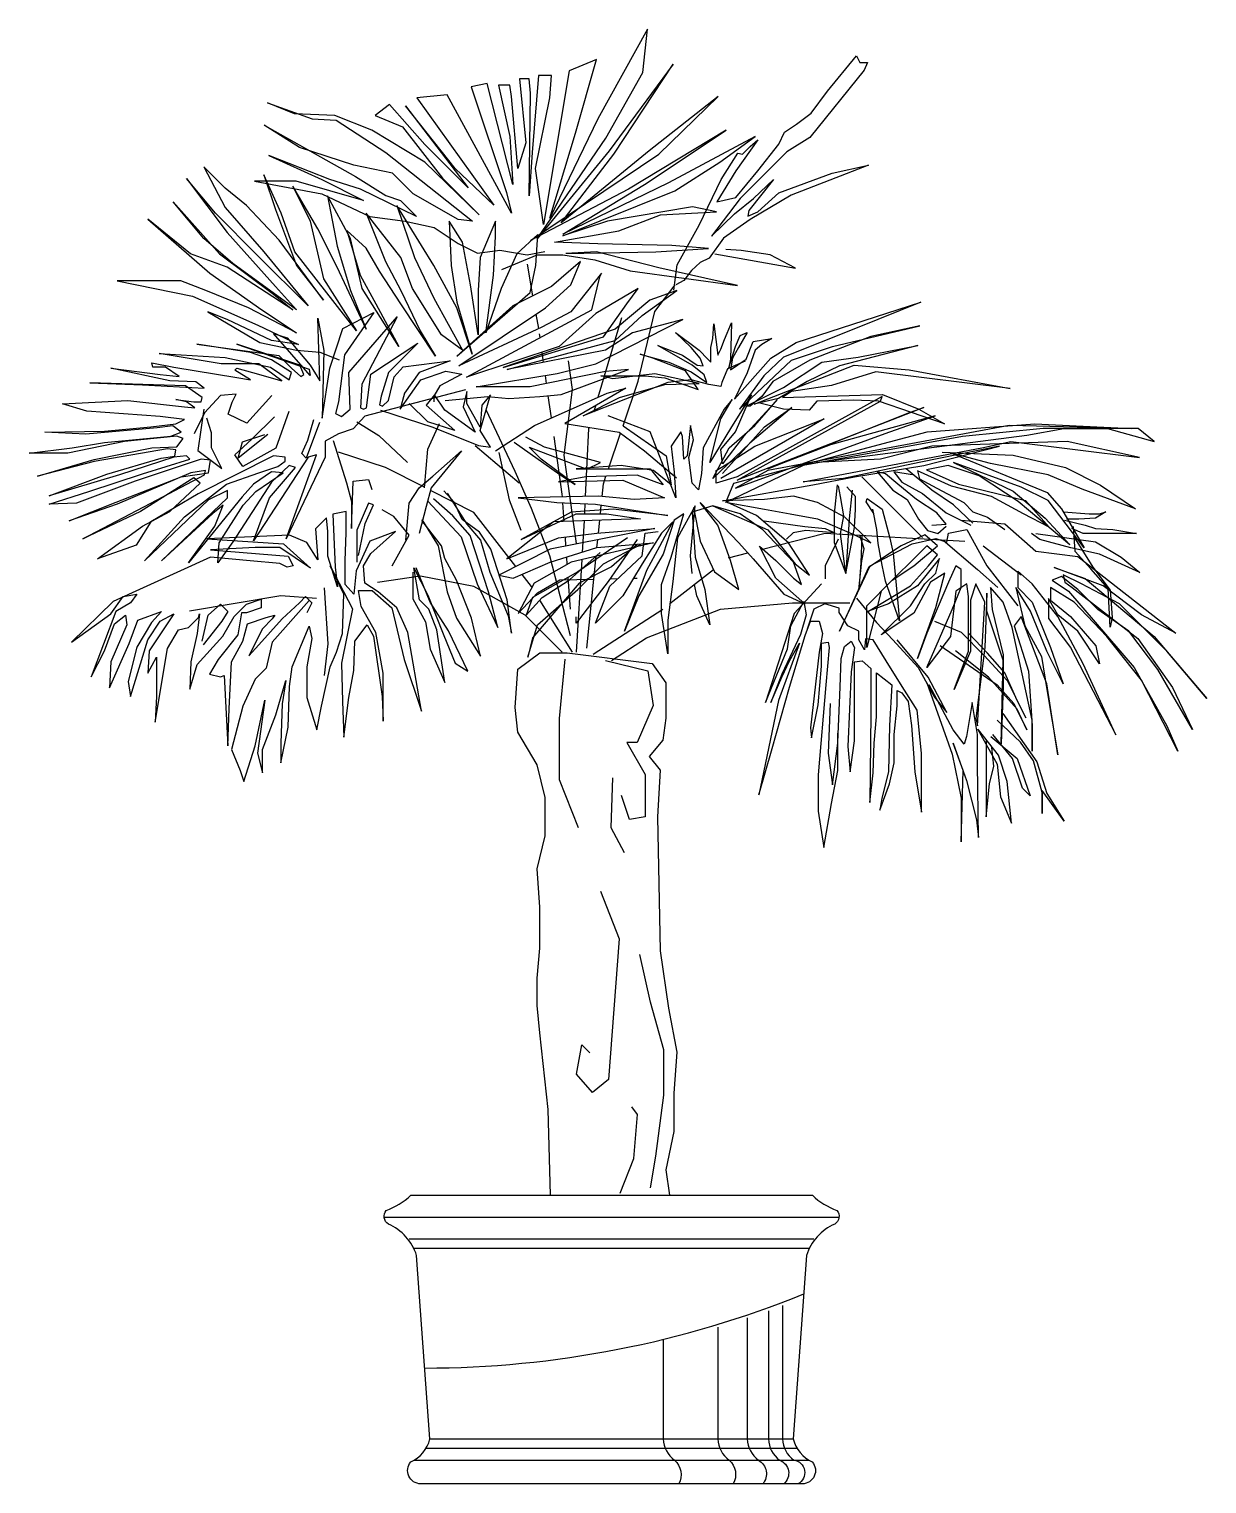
# Model space of a CAD drawing. Extents: x 571 to 1126, y 79 to 764.
import ezdxf

# ---------------------------------------------------------------- set-up
doc = ezdxf.new("R2010")
doc.units = 0
doc.header["$LTSCALE"] = 0.9
doc.header["$MEASUREMENT"] = 0
for name, color, linetype in [('3', 3, 'CONTINUOUS'), ('4', 4, 'CONTINUOUS'), ('7', 7, 'CONTINUOUS')]:
    doc.layers.add(name, color=color, linetype=linetype)

msp = doc.modelspace()

# ---------------------------------------------------------------- linework, layer by layer
at = {"layer": '3'}
for p, q in [((750.25, 194.41), (940.91, 194.41)), ((752.28, 190.06), (938.88, 190.06)), ((759.99, 100.18), (931.17, 100.18)), ((758.23, 95.82), (932.92, 95.82))]:
    msp.add_line(p, q, dxfattribs=at)
for points in [[(793.88, 650.79), (810.49, 657.58), (822.57, 657.58), (837.67, 655.32), (854.28, 650.04), (904.86, 643.25), (867.87, 651.55), (838.42, 659.09), (824.08, 658.33), (866.36, 659.09), (891.27, 660.59), (873.91, 662.1), (839.18, 662.86), (818.79, 663.61), (848.99, 668.89), (868.62, 676.43), (895.05, 677.94), (883.72, 680.2), (843.71, 673.41), (822.57, 666.63), (875.42, 687.74), (896.56, 701.32), (913.17, 713.38), (872.4, 691.51), (822.57, 667.38), (861.07, 690.76), (899.58, 716.4), (853.52, 688.5), (807.47, 664.36), (867.87, 705.09), (895.8, 732.23), (863.34, 706.59), (821.81, 672.66), (846.73, 705.09), (874.66, 747.32), (844.46, 706.59), (810.49, 665.12), (842.95, 712.63), (860.32, 743.55), (862.58, 763.91), (839.18, 721.68), (816.53, 674.92), (828.61, 714.89), (838.42, 749.58), (825.59, 744.3), (813.51, 671.91), (809.73, 698.3), (816.53, 731.48), (817.28, 742.04), (811.24, 742.04), (808.22, 705.84), (806.71, 685.48), (807.47, 733.74), (806.71, 740.53), (802.18, 740.53), (805.2, 710.36), (801.43, 698.3), (798.41, 732.23), (797.65, 737.51), (792.37, 737.51), (797.65, 713.38), (799.16, 690.76), (787.08, 738.27), (779.53, 736.76), (796.14, 686.99), (798.41, 677.18), (768.21, 732.99), (753.86, 731.48), (790.1, 680.96), (771.98, 698.3), (748.58, 727.71), (778.02, 689.25), (757.64, 709.61), (741.03, 728.46), (734.23, 723.18), (747.07, 717.91), (765.94, 693.77), (783.31, 676.43), (757.64, 701.32), (732.72, 716.4), (715.2, 723.24), (696.32, 723.99), (683.49, 729.27), (704.63, 721.73), (715.95, 720.97), (739.36, 705.89), (780.13, 673.46), (773.33, 674.22), (752.19, 686.28), (742.38, 696.09), (724.26, 699.86), (698.59, 708.15), (681.98, 718.71), (725.01, 694.58), (739.36, 685.53), (746.15, 683.27), (753.7, 675.73), (727.28, 688.55), (712.93, 693.07), (684.24, 704.38), (709.16, 693.07), (728.79, 683.27), (697.08, 692.32), (677.45, 692.32), (709.16, 686.28), (731.81, 675.73), (748.42, 673.46), (762.01, 670.45), (773.33, 662.91), (782.39, 658.38), (792.96, 659.89), (805.8, 657.63), (814.1, 659.14)], [(874.85, 640.94), (876.42, 652.92), (886.85, 671.68), (897.28, 693.03), (905.1, 705.53), (907.19, 705.01), (910.84, 708.66), (914.49, 711.78), (904.06, 697.2), (895.19, 682.61), (904.06, 684.7), (914.49, 697.2), (924.4, 709.7), (927, 715.43), (932.74, 719.08), (939.52, 724.29), (947.34, 734.7), (960.9, 751.37), (962.47, 748.25), (966.12, 748.25), (964.55, 744.6), (939, 712.83), (928.05, 706.06), (906.14, 684.18), (892.58, 666.47), (903.53, 676.88), (912.4, 684.18), (921.79, 693.03), (910.31, 678.45), (909.79, 675.84), (914.49, 677.93), (924.4, 686.78), (949.43, 696.16), (966.64, 699.8), (930.13, 685.74), (910.84, 674.28), (898.32, 665.43), (891.54, 656.05), (887.37, 653.97), (883.2, 650.32), (879.55, 645.63), (875.89, 643.55)], [(767.27, 589.11), (787.27, 590.92), (797.28, 590.01), (811.82, 590.92), (821.82, 591.83), (853.64, 603.64), (842.73, 602.73), (807.28, 595.46), (781.82, 595.46), (820, 601.82), (838.19, 606.36), (879.1, 627.25), (855.46, 620.89), (842.73, 612.72), (796.37, 603.64), (847.28, 617.26), (860.01, 629.06), (876.37, 640.87), (863.65, 636.33), (847.28, 622.71), (794.55, 604.54), (841.83, 619.07), (852.74, 634.51), (858.19, 641.78), (838.19, 629.97), (820.91, 614.53), (777.27, 600), (836.37, 631.79), (840.01, 647.22), (840.92, 649.04), (826.37, 630.88), (812.73, 623.61), (773.64, 605.45), (814.55, 632.7), (826.37, 643.59), (830.92, 654.49), (817.28, 642.68), (799.09, 633.6), (772.73, 609.99), (807.28, 639.96), (810, 652.67), (810.91, 667.2), (800.91, 658.12), (793.64, 641.78), (786.37, 620.89), (790, 648.13), (790.91, 666.3), (790.91, 673.56), (783.64, 656.31), (782.73, 640.87), (782.73, 619.98), (779.09, 643.59), (775.45, 663.57), (769.09, 673.56), (770, 652.67), (772.73, 635.42), (780, 610.9), (772.73, 632.7), (761.82, 652.67), (744.54, 680.83), (752.73, 656.31), (761.82, 637.24), (775.45, 612.72), (765.45, 619.98), (751.82, 641.78), (746.36, 656.31), (730, 677.19), (739.09, 654.49), (746.36, 640.87), (755.45, 621.8), (762.73, 609.99), (746.36, 634.51), (736.36, 649.95), (730, 660.85), (720.9, 669.02), (727.27, 648.13), (734.54, 634.51), (745.45, 614.53), (728.18, 641.78), (722.72, 665.39), (711.81, 685.37), (716.36, 661.75), (722.72, 640.87), (730, 622.71), (716.36, 651.77), (707.27, 669.93), (695.45, 689.91), (703.63, 673.56), (709.99, 646.32), (725.45, 621.8), (696.36, 659.03), (689.99, 677.19), (681.81, 695.35), (687.26, 679.01), (697.26, 652.67), (709.99, 636.33), (689.08, 664.48), (673.63, 680.83), (663.62, 689), (653.62, 698.99), (663.62, 679.92), (681.81, 659.03), (702.72, 633.6), (679.08, 657.21), (659.08, 677.19), (645.44, 693.54), (664.53, 668.11), (687.26, 642.68), (697.26, 631.79), (667.26, 653.58), (653.62, 665.39), (639.08, 682.64), (660.9, 658.12), (686.35, 639.05), (695.45, 631.79), (664.53, 651.77), (647.26, 658.12), (627.26, 674.47), (656.35, 649.04), (680.9, 631.79), (697.26, 620.89), (674.54, 632.7), (654.53, 640.87), (642.71, 645.41), (612.71, 645.41), (648.17, 638.14), (679.08, 624.52), (698.17, 615.44), (685.45, 617.26), (664.53, 627.25), (655.44, 630.88), (679.99, 616.35), (697.26, 612.72), (708.18, 611.81), (717.27, 608.18)], [(894.15, 658.13), (932.22, 651.36), (920.22, 657.61), (906.66, 659.7), (899.36, 660.22)], [(808.56, 638.33), (805.93, 653.22)], [(851, 577.07), (858.17, 598.14), (865.91, 630.99), (875.58, 643.56)], [(776.84, 594.04), (729.41, 581.7), (723.98, 575.78), (717.06, 573.31), (710.64, 569.86), (710.64, 562.46), (692.36, 523.97), (706.69, 563.45), (702.73, 562.46), (677.04, 522.98), (684.45, 543.21), (696.8, 557.52), (693.84, 558.51), (685.44, 550.62), (667.16, 522.49), (660.25, 512.62), (660.74, 522), (672.1, 539.76), (678.03, 546.18), (690.88, 555.06), (685.44, 555.55), (677.04, 549.63), (671.61, 543.71), (646.41, 512.62), (658.76, 529.89), (662.72, 539.76), (657.78, 535.81), (633.57, 513.61), (664.69, 543.21), (664.69, 546.67), (655.8, 542.23), (625.66, 513.61), (644.44, 534.33), (664.2, 549.63), (679.51, 555.06), (688.41, 558.02), (691.86, 560.48), (691.86, 562.46), (686.43, 562.95), (650.86, 545.19), (628.63, 531.87), (621.71, 521.01), (603.43, 514.59), (624.68, 529.89), (637.52, 536.8), (651.85, 550.12), (648.88, 552.59), (623.69, 536.8), (596.52, 523.97), (631.59, 542.23), (653.82, 554.07), (654.32, 556.04), (647.4, 555.06), (612.82, 540.25), (590.09, 532.36), (612.33, 541.24), (642.96, 553.08), (655.8, 555.06), (656.79, 560.98), (652.34, 561.47), (621.22, 551.11), (593.55, 540.75), (580.71, 540.25), (599.48, 546.18), (624.68, 554.56), (646.91, 561.47), (645.43, 562.95), (639.5, 562.46), (613.81, 554.07), (580.71, 544.2), (607.84, 554.45), (633.53, 561.86), (639.96, 562.84), (640.45, 565.8), (636.5, 566.3), (601.92, 560.38), (575.24, 553.47), (601.92, 561.36), (629.09, 566.79), (640.94, 567.28), (643.91, 571.23), (640.94, 572.22), (616.24, 569.75), (589.56, 564.32), (571.29, 564.32), (591.54, 566.79), (606.86, 569.26), (637.98, 572.22), (642.92, 574.19), (638.97, 577.15), (631.56, 576.17), (597.96, 573.21), (578.7, 574.19), (606.86, 574.69), (628.59, 576.66), (640.45, 578.14), (644.4, 580.11), (633.04, 581.59), (598.46, 584.06), (587.09, 587.52), (617.72, 589), (644.4, 586.04), (649.34, 585.54), (645.39, 588.5), (640.45, 589.49), (648.85, 588.5), (652.31, 588.5), (652.8, 590.48), (644.9, 595.9), (599.94, 597.38), (624.64, 596.4), (653.79, 594.92), (649.84, 597.88), (637.49, 598.37), (609.82, 604.29), (633.04, 601.33), (641.93, 600.34), (635.51, 604.79), (629.58, 604.79), (629.09, 606.76), (639.46, 604.79), (669.1, 599.85), (675.53, 598.86), (668.12, 603.31), (669.1, 604.29), (676.51, 602.32), (690.35, 598.37), (679.48, 606.27), (661.69, 606.27), (632.55, 611.2), (663.67, 609.23), (684.91, 604.79), (693.8, 598.86), (694.79, 602.32), (685.41, 608.24), (675.53, 611.69), (650.33, 615.64), (688.86, 610.21), (694.79, 604.29), (699.24, 600.34), (700.72, 601.33), (698.75, 605.77), (669.1, 615.64), (703.19, 603.8), (703.69, 600.84), (686.39, 620.58), (692.82, 618.6), (703.69, 605.77), (708.13, 598.37), (707.31, 627.77), (710.07, 612.58), (709.38, 580.8), (712.84, 604.29), (719.07, 622.94), (733.59, 630.54), (719.76, 610.5), (716.99, 588.4), (715.61, 582.87), (718.37, 581.49), (722.52, 584.94), (721.83, 602.21), (744.66, 628.47), (736.36, 612.58), (728.06, 596.69), (727.37, 585.63), (728.75, 584.94), (730.13, 585.63), (732.21, 601.52), (754.34, 616.03), (740.51, 602.21), (737.05, 591.16), (736.36, 587.02), (737.74, 586.33), (740.51, 589.09), (743.27, 600.14), (747.42, 604.98), (769.56, 607.74), (755.03, 602.21), (748.12, 592.54), (746.04, 584.94), (755.72, 598.76), (767.48, 602.91), (775.09, 601.52), (764.71, 596), (761.95, 591.16), (761.95, 588.4)], [(908.53, 607.62), (900.21, 603.93), (897.44, 597.46), (896.98, 595.62), (891.44, 596.54), (883.12, 598.85), (872.03, 597.46), (832.29, 581.77), (849.39, 590.54), (870.64, 596.54), (886.82, 597), (866.02, 601.62), (846.15, 599.31), (840.61, 600.69), (861.4, 600.69), (870.64, 599.77), (886.35, 594.23), (880.35, 603), (865.1, 609), (859.09, 610.85), (872.49, 607.16), (883.12, 602.54), (890.51, 597.46), (889.13, 601.16), (883.58, 605.77), (867.41, 615), (878.96, 610.39), (885.89, 605.77), (888.66, 605.31), (887.28, 609), (883.12, 614.08), (875.73, 621), (886.82, 612.69), (890.97, 608.54), (892.36, 607.16), (892.36, 614.08), (893.28, 618.23), (893.75, 625.16), (895.59, 610.39), (896.98, 613.16), (898.83, 617.77), (902.06, 625.62), (901.6, 608.54), (900.68, 603.93), (903.91, 614.54), (906.22, 619.62), (909.46, 621), (905.3, 614.08), (902.53, 609), (901.6, 603.46), (908.99, 608.54), (912.23, 616.85), (921.01, 618.23), (916.39, 615.46), (913.15, 612.69), (909.46, 602.08), (903.45, 589.62), (920.55, 609), (932.56, 616.39), (991.24, 635.31), (961.21, 623.31), (926.55, 609.46), (917.31, 600.69), (905.76, 585), (930.25, 608.08), (949.66, 614.54), (990.78, 624.23), (967.68, 619.16), (939.03, 608.08), (921.47, 597.93), (916.39, 591), (910.84, 586.39), (908.99, 586.39), (926.55, 595.16), (944.57, 607.16), (961.67, 609.46), (989.85, 615), (952.89, 605.31), (937.64, 597.93), (924.24, 590.08), (912.69, 587.31), (959.82, 605.77), (985.7, 603.46), (1033.29, 594.7), (969.99, 602.54), (949.19, 596.08), (930.25, 593.31), (926.09, 590.54), (973.22, 591.93), (990.32, 585), (1002.33, 578.08), (971.37, 588.7), (959.36, 589.16), (942.26, 588.7), (938.57, 584.54), (926.55, 585), (915.46, 587.77)], [(811.28, 622.94), (810.08, 629.72)], [(839.32, 590.64), (850.43, 628.1)], [(811.97, 618.66), (811.73, 620.37)], [(813.6, 607.01), (812.92, 611.87)], [(829.15, 521.81), (823.34, 563.36), (827.21, 594.28), (825.28, 607.8)], [(815, 597.05), (814.46, 600.9)], [(685.55, 591.36), (673.77, 578.36), (665.08, 582.69), (666.95, 588.27), (668.81, 591.98), (661.36, 591.36), (653.92, 583.31), (648.96, 573.4)], [(736.72, 584.54), (761.43, 576.57), (782.95, 567.82), (788.53, 567.02), (783.75, 574.98), (788.53, 591.7), (784.55, 586.92), (783.75, 576.57), (777.37, 587.72), (777.37, 593.29), (775.78, 586.13), (781.36, 574.19), (767.01, 584.54), (762.23, 591.7), (758.24, 586.92), (771.79, 574.98), (759.04, 578.96), (750.27, 587.72)], [(790.92, 565.43), (809.26, 577.37), (843.53, 592.5), (852.3, 594.88), (823.6, 578.17), (849.11, 574.19), (861.06, 565.43), (876.21, 552.69)], [(817.26, 580.9), (815.81, 591.28)], [(897.88, 554.63), (917.59, 576.6), (930.48, 585.69), (910.77, 569.02), (893.33, 552.36), (900.91, 566.75), (913.04, 577.36), (923.66, 589.47), (907.73, 572.05), (897.88, 559.18), (897.12, 565.99), (903.94, 574.33), (911.53, 591.75), (901.67, 575.84), (891.81, 559.93), (897.12, 580.38), (902.43, 589.47), (898.63, 584.93), (888.78, 566.75), (888.02, 554.63), (886.5, 547.06), (883.47, 550.09), (881.95, 562.21), (884.23, 570.54), (882.71, 577.36), (881.19, 562.96), (879.68, 561.45), (878.92, 572.05), (878.16, 574.33), (873.61, 567.51), (875.13, 555.39), (875.89, 543.27), (863.75, 574.33), (844.04, 581.9)], [(884.23, 538.73), (887.26, 522.82), (894.08, 508.43), (905.46, 500.1), (901.67, 513.73), (895.6, 530.39), (887.26, 541), (905.46, 522.06), (912.28, 514.49), (926.69, 497.83), (936.55, 493.28), (922.9, 505.4), (915.32, 520.55), (922.9, 513.73), (931.24, 505.4), (935.03, 502.37), (931.24, 512.97), (916.83, 528.12), (906.22, 535.7), (893.33, 539.48), (919.11, 528.12), (932, 512.22), (938.83, 506.91), (928.97, 522.06), (913.8, 534.94), (900.15, 541), (917.59, 537.97), (929.73, 535.7), (942.62, 533.42), (960.06, 525.85), (967.64, 522.06), (955.51, 534.18), (942.62, 541), (931.24, 544.03), (917.59, 542.51), (897.88, 541.76), (940.34, 549.33), (960.06, 553.12), (992.67, 558.42), (1028.31, 567.51), (990.39, 559.93), (954.75, 552.36), (935.79, 550.85), (1019.97, 566.75), (1033.62, 569.78), (1094.28, 562.21), (1060.16, 569.78), (996.46, 567.51), (972.19, 561.45), (941.86, 559.93), (1041.2, 572.81), (1058.64, 575.84), (1079.11, 575.84), (1101.11, 569.78), (1093.52, 575.84), (1048.78, 575.84), (1010.87, 572.05), (935.79, 558.42), (899.39, 541), (903.18, 550.09), (994.18, 574.33), (1044.99, 578.11), (1090.49, 575.84), (1032.86, 577.36), (919.11, 556.15), (903.94, 547.82), (974.47, 573.57), (997.97, 581.9), (948.68, 568.27), (919.11, 556.9), (985.84, 583.41), (992.67, 585.69), (904.7, 551.6), (972.19, 588.72), (972.95, 590.99), (904.7, 553.12), (894.84, 550.09), (894.84, 556.15), (902.43, 560.69), (913.04, 567.51), (945.65, 580.38), (897.12, 552.36)], [(653.62, 584.98), (650.83, 565.45), (662.01, 557.07), (657.12, 566.84), (657.12, 573.82), (655.02, 580.8)], [(693.61, 583.93), (687.41, 566.59), (671.91, 557.92), (668.19, 563.49), (676.25, 570.92), (686.79, 581.45)], [(826.24, 478.33), (816.57, 516.01), (807.86, 538.23), (800.12, 555.63), (786.58, 584.61)], [(837.27, 583.74), (838.13, 586.63)], [(708.11, 578.7), (701.82, 561.96), (699.73, 564.05), (702.52, 570.33), (705.32, 580.1)], [(725.57, 578.96), (735.93, 572.59), (749.48, 559.86)], [(757.45, 547.91), (759.04, 566.22), (764.62, 578.17)], [(851, 577.07), (871.34, 562.96), (873.61, 549.33), (865.27, 556.15), (850.1, 558.42), (828.87, 556.9), (863.75, 556.9), (869.82, 549.33), (857.69, 553.88), (833.42, 553.12), (820.53, 550.85), (850.86, 551.6), (870.58, 543.27), (856.17, 542.51), (839.49, 544.03), (801.57, 543.27), (819.77, 541), (837.97, 540.24), (872.09, 534.94), (846.31, 537.97), (826.59, 536.45), (803.09, 523.58), (828.87, 535.7), (843.28, 535.7), (859.2, 533.42), (818.25, 531.91), (796.26, 514.49), (820.53, 524.34), (838.73, 526.61), (866.03, 528.88), (816.74, 519.03), (792.47, 506.91), (799.29, 505.4), (816.74, 512.97), (838.73, 519.79), (865.27, 522.06), (826.59, 512.97), (809.15, 503.13), (801.57, 488.74), (810.67, 498.58), (821.29, 504.64), (837.23, 504.97)], [(833.39, 543.91), (834.95, 575.92), (835.09, 576.37)], [(683.66, 573.12), (669.69, 561.96), (671.79, 569.63), (682.26, 573.12)], [(714.41, 570.21), (720.78, 550.3), (723.17, 541.55), (723.17, 528.81), (723.97, 551.1), (731.14, 551.9), (732.74, 547.12)], [(799.69, 569.41), (821.21, 554.28), (828.38, 549.51), (812.44, 561.45), (806.86, 567.02), (833.96, 556.67), (840.34, 559.86), (814.04, 567.02), (805.27, 571.8)], [(822.47, 543.69), (822.37, 545), (818.5, 572.05)], [(844.13, 556.9), (849.83, 573.66)], [(757.47, 548.21), (739.18, 557.56), (716.93, 564.81)], [(748.68, 523.24), (750.27, 540.75), (755.06, 547.91), (761.43, 553.49), (774.98, 565.43), (760.64, 547.91), (758.24, 539.16), (755.06, 526.42)], [(781.36, 567.82), (802.08, 550.3)], [(792.52, 564.63), (797.3, 542.34), (802.88, 528.01)], [(1001.24, 564.71), (1034.69, 563.26), (1059.41, 557.45), (1075.89, 549.22), (1092.37, 538.08), (1067.16, 547.28), (1051.17, 554.06), (1024.02, 559.39), (1005.6, 564.23), (1050.68, 545.83), (1057.47, 538.08), (1068.13, 519.69), (1051.17, 541.96), (1038.56, 548.25), (1006.57, 559.87), (1034.69, 546.31), (1049.71, 533.73), (1061.35, 521.14), (1037.11, 541.47), (1018.69, 553.58), (1004.15, 558.42), (993.97, 556.48), (1008.99, 549.7), (1040.5, 541.96), (1051.65, 529.37), (1039.53, 535.66), (1024.51, 543.89), (1005.6, 548.74), (989.6, 556), (990.57, 552.13), (998.81, 547.77), (1011.42, 540.99), (1015.78, 536.63), (1022.57, 534.21), (1030.81, 528.4)], [(996.39, 530.34), (1003.18, 530.82), (998.81, 536.15), (989.12, 542.44), (980.39, 549.7), (974.58, 554.55), (970.7, 555.51), (977.97, 546.8), (984.76, 542.44), (990.09, 533.24), (994.45, 527.92), (999.3, 526.46), (1003.18, 529.85)], [(987.18, 554.06), (978.46, 555.51), (982.33, 550.67), (992.03, 545.35), (1003.18, 536.15), (1014.81, 530.34)], [(1015.78, 531.31), (1006.57, 540.02), (996.39, 546.8), (984.27, 556.97)], [(841.13, 543.88), (841.72, 549.83), (842.94, 553.41)], [(951.88, 549.44), (950.37, 535.82), (950.37, 522.2), (955.92, 507.58), (953.4, 526.24), (954.91, 534.81), (953.4, 543.89), (952.39, 548.94)], [(958.95, 546.92), (957.44, 533.3), (955.92, 507.58), (959.96, 529.27), (960.47, 537.84), (960.47, 543.89), (956.43, 548.43)], [(963.43, 553.09), (977.97, 538.57), (986.7, 529.85), (992.03, 524.53)], [(759, 541.73), (774.7, 524.96), (782.28, 502.79), (792.03, 482.24), (787.7, 499), (779.04, 525.5), (770.91, 534.7), (761.71, 542.81)], [(800.53, 510.94), (780.78, 536.3), (760.32, 546.75)], [(768.21, 545.51), (777.41, 530.91), (783.91, 523.34), (788.24, 508.2), (796.9, 487.65), (798.53, 479.54), (796.36, 495.22), (788.78, 519.01), (783.37, 527.13), (775.25, 533.07), (771.46, 541.19), (766.58, 546.59)], [(969.05, 535.82), (965.52, 541.37), (966.02, 542.88), (973.09, 537.84), (976.63, 524.22), (978.14, 517.16), (981.17, 485.38), (974.61, 504.05), (973.09, 511.61), (971.07, 521.7), (970.57, 528.26), (968.55, 537.84)], [(703.24, 494.98), (685.82, 475.26), (682.92, 463.08), (677.69, 457.86), (671.89, 445.11), (666.66, 424.81), (670.73, 414.95), (672.47, 409.73), (677.69, 426.55), (682.34, 448.01), (678.86, 423.07), (681.18, 413.79), (681.18, 424.81), (687.56, 441.05), (692.21, 457.28), (690.47, 446.27), (689.89, 427.71), (689.89, 418.43), (693.37, 435.25), (693.95, 454.38), (695.11, 463.66), (703.24, 482.8), (704.4, 477), (702.08, 463.66), (702.08, 449.17), (706.72, 434.09), (709.05, 445.11), (713.11, 463.66), (716.01, 470.62), (718.92, 479.32), (719.5, 497.88), (713.11, 511.22), (723.56, 490.92), (718.34, 465.4), (718.92, 447.43), (719.5, 430.61), (721.82, 449.17), (724.14, 461.92), (724.72, 475.84), (730.53, 483.38), (733.43, 478.16), (737.5, 449.75), (738.08, 438.15), (738.08, 460.76), (734.59, 479.9), (727.63, 492.08), (726.46, 499.62), (732.85, 499.62), (742.14, 491.5), (747.95, 467.14), (756.07, 442.79), (749.69, 479.9), (744.46, 491.5), (735.75, 499.04), (729.37, 503.1), (728.79, 511.22), (732.27, 517.01), (743.88, 527.45), (731.69, 522.81), (725.3, 508.9), (724.14, 497.88), (720.08, 502.52), (720.08, 513.53), (720.66, 526.87), (720.66, 536.73), (714.27, 535.57), (715.43, 510.64), (716.59, 501.36), (711.95, 515.85), (711.95, 527.45), (711.37, 533.83), (706.14, 528.61), (707.3, 514.11), (702.08, 522.23), (693.95, 525.71), (655.05, 523.97), (691.05, 521.65), (703.82, 510.06), (689.31, 519.91), (677.69, 519.91), (656.79, 518.75), (693.37, 515.85), (695.69, 511.22), (692.79, 510.64), (689.31, 512.37), (675.37, 513.53), (656.79, 515.27), (610.93, 494.4), (591.19, 475.26), (609.77, 488.6), (615.57, 496.72), (621.96, 497.88), (619.05, 493.82), (612.09, 489.76), (600.48, 459.02), (606.86, 471.2), (611.51, 483.96), (616.73, 488.02), (617.31, 483.38), (609.77, 465.98), (609.18, 453.8), (618.47, 474.68), (622.54, 485.7), (633.57, 489.76), (628.92, 484.54), (621.96, 472.94), (617.89, 456.7), (619.05, 449.75), (627.18, 476.42), (632.99, 485.12), (639.38, 488.6), (627.76, 471.2), (627.18, 460.76), (631.25, 468.3), (631.25, 449.75), (630.67, 437.57), (636.47, 472.36), (641.7, 481.06), (646.34, 482.22), (650.99, 486.86), (651.57, 488.6), (650.41, 479.32), (647.5, 465.98), (646.92, 453.22), (650.41, 464.82), (662.6, 478.16), (667.82, 487.44), (673.63, 493.24), (680.6, 495.56), (680.6, 491.5), (673.63, 489.18), (671.31, 489.18), (669.57, 478.74), (660.28, 467.14), (656.21, 460.18), (661.44, 459.02), (663.18, 459.6), (664.92, 426.55), (665.5, 443.95), (666.66, 465.98), (671.89, 475.84), (674.21, 483.96), (682.92, 486.86), (686.98, 488.02), (685.82, 486.28), (681.18, 481.64), (674.79, 468.88), (679.44, 474.1), (690.47, 486.28), (698.6, 493.82), (701.5, 496.72), (704.4, 493.82), (702.08, 489.18)], [(726.36, 516.07), (729.55, 531.2), (733.54, 539.95), (731.14, 540.75), (725.57, 528.01), (725.57, 512.89)], [(742.3, 511.29), (750.27, 525.62), (743.1, 534.38), (737.52, 537.57)], [(823.3, 532.1), (822.67, 540.88)], [(832.98, 535.7), (833.02, 536.3), (833.22, 540.44)], [(883.47, 507.67), (882.71, 516), (884.98, 539.48), (876.64, 524.34), (874.37, 503.89), (872.09, 485.71), (872.09, 469.8), (869.06, 488.74), (869.06, 502.37), (873.61, 515.25), (879.68, 535.7), (875.13, 532.67), (869.82, 516.76), (858.44, 497.07), (851.62, 480.41), (862.24, 509.19), (868.3, 520.55), (874.37, 531.91), (869.06, 526.61), (859.96, 512.22), (850.86, 497.07), (837.97, 484.19), (844.79, 501.61), (859.96, 516), (861.48, 526.61), (867.54, 527.37)], [(840.31, 535.7), (840.72, 539.81)], [(893.33, 539.48), (883.47, 536.45), (884.98, 515.25), (889.53, 500.1), (891.81, 483.43), (885.74, 497.07), (884.59, 502.45)], [(1058.44, 536.63), (1070.56, 535.66), (1075.41, 535.66), (1078.31, 536.63), (1073.47, 533.73), (1065.71, 533.24), (1059.89, 533.24)], [(756.3, 533.07), (763.88, 520.64), (768.21, 499), (772.54, 486.57), (783.91, 468.72), (779.58, 486.57), (772.54, 504.41), (767.12, 514.69), (765.5, 520.64), (756.3, 532.53)], [(831.92, 517.68), (832.79, 532.45)], [(839.4, 526.66), (840.01, 532.71)], [(917.41, 532.35), (936.6, 529.82), (946.2, 528.82), (950.74, 526.8), (937.11, 527.81), (931.05, 526.8), (928.02, 523.77)], [(1010.28, 532.67), (1030.85, 530.95), (1045.41, 518.12), (1065.12, 515.55), (1111.39, 479.61), (1095.11, 488.16), (1077.12, 501.86), (1053.98, 510.42), (1068.55, 505.28), (1101.11, 477.89), (1125.96, 448.8), (1107.1, 471.05), (1084.83, 493.3), (1066.83, 502.71), (1058.27, 506.99), (1059.12, 503.57), (1062.55, 501), (1093.4, 477.04), (1109.68, 453.93), (1119.1, 434.25), (1102.82, 462.49), (1089.11, 480.46), (1074.55, 490.73), (1065.12, 500.15), (1057.41, 506.14), (1053.12, 504.42), (1060.84, 499.29), (1091.68, 463.35), (1107.1, 435.96), (1112.25, 423.98), (1095.11, 457.35), (1078.83, 477.89), (1063.41, 494.15), (1052.27, 501), (1052.27, 495.01), (1061.69, 487.31), (1073.69, 473.62), (1075.4, 465.06), (1065.12, 480.46), (1055.7, 488.16), (1051.41, 495.87), (1051.41, 486.45), (1061.69, 472.76), (1083.11, 431.68), (1067.69, 465.06), (1055.7, 487.31), (1043.7, 502.71), (1036.84, 508.7), (1036.84, 501), (1043.7, 494.15), (1052.27, 472.76), (1058.27, 455.64), (1050.55, 471.05), (1042.84, 489.88), (1035.99, 501), (1040.27, 483.03), (1047.98, 468.48), (1050.55, 453.08), (1055.7, 422.27), (1050.55, 455.64), (1038.56, 487.31), (1035.13, 483.03), (1041.99, 461.63), (1043.7, 435.96), (1043.7, 423.98), (1043.7, 438.53), (1034.27, 482.17), (1029.99, 494.15), (1023.99, 501), (1024.85, 490.73), (1029.99, 469.34), (1029.99, 454.79), (1029.13, 427.4), (1029.99, 466.77), (1022.28, 489.88), (1022.28, 498.43), (1021.42, 472.76), (1017.14, 439.38), (1017.99, 435.96), (1021.42, 494.15), (1017.14, 502.71), (1014.57, 495.01), (1014.57, 471.05), (1006.86, 453.08), (1013.71, 471.05), (1013.71, 485.6), (1013.71, 496.72), (1012.85, 502.71), (1007.71, 499.29), (1005.14, 477.89), (994, 463.35), (1006, 490.73), (1010.28, 501), (1010.28, 509.56), (1007.71, 511.27), (1004.29, 503.57), (994, 479.61), (989.72, 467.62), (998.29, 491.59), (1002.57, 507.85), (995.72, 503.57), (988.01, 489.02), (972.58, 478.75), (986.29, 492.44), (993.15, 502.71), (998.29, 507.85), (1000, 514.69), (989.72, 501.86), (976.01, 493.3), (966.58, 489.88), (986.29, 501.86), (994.86, 511.27), (999.14, 516.41), (994, 520.68), (972.58, 499.29), (965.73, 472.76), (965.73, 492.44), (977.72, 504.42), (988.01, 511.27), (999.14, 520.68), (993.15, 525.82), (982.01, 520.68), (966.58, 510.42), (952.88, 480.46), (967.44, 511.27), (987.15, 521.54), (998.29, 524.11), (1003.43, 522.4), (1004.29, 526.68), (1012.85, 528.39), (1022.28, 511.27), (1036.84, 492.44)], [(1058.92, 532.76), (1068.62, 530.34), (1073.47, 528.88), (1081.71, 528.4), (1092.86, 526.46), (1082.19, 526.46), (1067.65, 526.46), (1062.32, 528.88)], [(1063.07, 525.25), (1072.21, 510.65), (1080.43, 499.71), (1081.34, 486.93), (1080.43, 482.37), (1079.51, 500.62), (1071.29, 509.74), (1063.99, 517.95), (1063.07, 529.81)], [(853.14, 524.34), (829.63, 508.43), (808.39, 496.31), (805.36, 487.98), (812.94, 496.31), (825.84, 504.64), (840.24, 517.52)], [(857.69, 521.31), (845.55, 510.7), (830.39, 503.13), (808.39, 477.38), (806.12, 468.29), (810.67, 483.43), (829.63, 500.1), (841.76, 512.22), (859.2, 521.31)], [(824.12, 520.51), (823.82, 524.75)], [(857.69, 523.58), (844.04, 503.89), (828.87, 484.19), (828.87, 487.22)], [(838.71, 519.79), (839.09, 523.5)], [(916.11, 518.96), (946.2, 526.64), (1011.99, 522.77)], [(952.26, 523.77), (946.2, 511.16), (946.2, 505.11)], [(963.5, 525.23), (962.99, 512.62), (961.98, 500.01), (963.5, 513.63), (964.51, 519.18), (962.49, 525.74)], [(1001.71, 523.25), (1017.99, 509.56), (1027.42, 501)], [(1020.57, 520.68), (1038.56, 506.99)], [(1045.35, 526.46), (1073.47, 522.59), (1085.59, 515.33), (1094.31, 508.06), (1075.41, 516.78), (1061.83, 519.69), (1047.29, 523.56), (1043.41, 526.46)], [(824.74, 511.93), (824.49, 515.38)], [(829.15, 470.59), (831.71, 514.18)], [(833.98, 472.53), (838.31, 515.79)], [(900.73, 515.04), (909.72, 517.33)], [(751.96, 508.2), (751.96, 495.76), (757.92, 484.94), (760.09, 471.97), (767.12, 456.28), (763.33, 481.16), (759.54, 490.89), (755.21, 495.22), (752.51, 510.36), (759, 497.38), (766.58, 478.45), (772, 465.48), (777.95, 461.69), (768.75, 480.62), (760.09, 494.14), (753.59, 510.36)], [(808.1, 501.13), (807.86, 501.52), (803.44, 507.2)], [(873.06, 493.45), (893.59, 509.47)], [(710.24, 500.85), (712.03, 474.57), (710.24, 459.64)], [(822.37, 470.59), (804.96, 487.99), (780.78, 501.52), (755.62, 506.35), (735.31, 503.45)], [(826.24, 490.89), (825.17, 505.89)], [(844.9, 505.13), (848.59, 505.21)], [(855.84, 505.36), (857.69, 505.4)], [(944.46, 502.68), (931.52, 488.72), (918.07, 446.87), (928.42, 472.19), (929.97, 483.04), (936.18, 494.41), (937.21, 488.21), (934.63, 478.91), (925.83, 460.3), (920.66, 446.87), (925.83, 458.75), (929.45, 466.51), (934.11, 474.77), (924.28, 447.9), (914.97, 403.47), (921.18, 425.17), (929.45, 454.1), (936.7, 478.39), (939.28, 485.11), (943.42, 485.11), (944.97, 479.42), (943.42, 470.64), (939.28, 434.99), (939.8, 430.33), (942.9, 445.84), (944.46, 463.92), (944.46, 474.77), (947.56, 475.29), (948.08, 472.71), (946.52, 455.14), (942.9, 412.77), (942.9, 395.71), (945.49, 378.66), (949.11, 399.33), (952.22, 414.83), (952.22, 428.27), (953.25, 454.1), (953.77, 467.54), (955.32, 473.22), (958.42, 475.81), (959.98, 472.71), (958.42, 461.34), (956.87, 426.2), (957.91, 414.32), (959.98, 428.78), (959.98, 446.87), (959.98, 456.17), (959.98, 465.99), (963.6, 466.51), (967.74, 462.89), (967.74, 441.7), (967.22, 399.85), (968.77, 413.8), (969.29, 427.75), (970.32, 440.15), (970.32, 454.1), (970.32, 460.82), (977.56, 455.14), (976.53, 436.02), (976.01, 414.32), (972.91, 401.92), (971.87, 396.23), (976.53, 408.63), (978.6, 418.45), (978.6, 431.89), (980.15, 445.32), (980.15, 452.55), (982.22, 451.52), (985.32, 447.39), (986.88, 436.02), (988.43, 414.32), (991.53, 395.2), (991.53, 423.1), (989.46, 443.25), (981.7, 455.65), (974.98, 466.51), (968.77, 476.32), (965.15, 476.84), (964.63, 471.67), (962.04, 476.32), (962.04, 480.46), (956.87, 483.04), (952.73, 489.24), (952.73, 491.31), (946.01, 493.37), (940.83, 490.79), (937.73, 481.49)], [(646.85, 490.1), (689.9, 497.27), (706.65, 496.07)], [(652.73, 475.84), (655.63, 488.02), (661.44, 493.24), (664.92, 489.76), (662.02, 485.12), (653.31, 474.1)], [(810.4, 497.46), (810.09, 497.96)], [(845.59, 466.73), (862.04, 477.36), (896.86, 490.89), (930.72, 493.79), (957.81, 493.79)], [(961.01, 495.96), (970.32, 484.59), (978.08, 476.32), (989.98, 463.41), (997.74, 449.45), (1003.43, 442.22), (994.64, 458.75), (980.15, 476.32)], [(836.88, 469.63), (869.78, 490.89)], [(997.74, 485.11), (1010.16, 479.94), (1021.02, 469.09), (1031.88, 457.2), (1040.68, 439.64), (1036.54, 447.9), (1030.85, 460.82), (1022.57, 470.12), (1013.78, 479.42)], [(1000.33, 473.74), (1027.23, 455.14), (1034.99, 446.35), (1041.2, 433.95), (1036.54, 443.77), (1023.09, 458.75), (1007.57, 471.16)], [(823.54, 467.36), (820.84, 439.43), (820.84, 410.59), (829.86, 388.06)], [(842.73, 466.73), (862.72, 461.74), (865.22, 445.52), (857.72, 428.05), (852.73, 428.05), (861.47, 413.07), (861.47, 393.11), (853.98, 391.86), (850.23, 403.09)], [(994.12, 456.17), (1006.02, 422.58), (1010.16, 401.92), (1010.16, 381.25), (1011.19, 414.83), (1006.53, 427.75), (1012.74, 410.18), (1017.4, 391.58), (1018.43, 383.31), (1017.92, 417.93), (1017.92, 431.89), (1015.33, 446.87), (1012.74, 430.85), (1011.71, 427.23), (1006.53, 433.95), (995.15, 455.14)], [(948.59, 446.35), (947.56, 423.1), (949.63, 408.12), (952.22, 427.75), (952.22, 432.4)], [(1029.81, 441.7), (1045.85, 418.97), (1050.51, 403.98), (1058.79, 391.06), (1048.44, 405.53), (1048.44, 394.68), (1048.44, 404.5), (1044.3, 419.48), (1038.09, 428.27), (1027.23, 438.6)], [(1017.92, 434.47), (1027.23, 417.93), (1028.78, 402.43), (1033.95, 390.03), (1031.88, 409.67), (1027.75, 422.07), (1018.43, 433.95)], [(1024.12, 430.85), (1036.54, 420.52), (1042.75, 402.95), (1039.13, 406.57), (1034.47, 420.52), (1025.16, 431.89)], [(1022.05, 428.78), (1022.05, 409.67), (1022.05, 393.13), (1023.61, 408.63), (1025.68, 416.9), (1024.64, 425.68)], [(846.09, 411.49), (845.2, 388.06), (851.51, 376.35)], [(840.39, 358.05), (849.14, 335.59), (844.14, 269.46), (836.65, 263.22), (829.15, 271.95), (831.65, 285.68), (835.4, 281.93)], [(863.97, 218.42), (866.47, 233.4), (870.21, 262.09), (870.21, 283.31), (863.97, 305.77), (858.97, 328.23)], [(849.7, 215.95), (856.02, 232.18), (857.83, 252.9), (855.12, 256.5)]]:
    msp.add_lwpolyline(points, dxfattribs=at)
for points in [[(919.42, 160.55), (919.42, 100.18, 0.224772), (924.75, 90.23, -0.563977), (926.74, 79.04)], [(926.06, 162.98), (926.06, 100.18, 0.224772), (931.39, 90.23, -0.734141), (933.38, 79.04)], [(895.6, 152.9), (895.6, 100.18, 0.224772), (900.94, 90.23, -0.350404), (902.92, 79.04)], [(909.45, 157.2), (909.45, 100.18, 0.224772), (914.78, 90.23, -0.469712), (916.77, 79.04)], [(869.9, 147.1), (869.9, 100.18, 0.224772), (875.23, 90.23, -0.347111), (877.22, 79.04)]]:
    msp.add_lwpolyline(points, format="xyb", dxfattribs=at)
msp.add_arc((757.4, 609.09), 475.5, 270.02103, 292.07234, dxfattribs=at)
at = {"layer": '4'}
msp.add_lwpolyline([(755.76, 79.04, -0.639817), (751.05, 89.38, 0.232402), (759.99, 100.18), (753.76, 186.6, 0.216951), (740.48, 201.36, -0.445478), (739.41, 207.81, 0.103353), (751.01, 214.9), (940.14, 214.9, 0.103353), (951.75, 207.81, -0.445478), (950.67, 201.36, 0.216951), (937.39, 186.6), (931.17, 100.18, 0.232402), (940.1, 89.38, -0.639817), (935.39, 79.04), (755.63, 79.04)], format="xyb", dxfattribs=at)
at = {"layer": '7'}
for p, q in [((738.47, 204.63), (952.9, 204.63)), ((752.95, 90.23), (938.48, 90.23))]:
    msp.add_line(p, q, dxfattribs=at)
for points in [[(827.21, 470.59), (811.86, 495.12)], [(816.88, 214.9), (815.66, 255.29), (811.79, 291.35), (810.5, 304.23), (810.5, 317.1), (811.79, 331.27), (811.79, 350.59), (810.5, 368.61), (814.37, 384.07), (814.37, 402.1), (810.5, 417.55), (801.47, 433), (800.19, 444.59), (801.47, 462.62), (811.79, 470.35), (824.68, 470.35), (864.65, 465.2), (871.1, 456.18), (871.1, 439.44), (869.81, 429.14), (863.36, 421.41), (868.52, 414.97), (867.23, 393.08), (868.52, 329.98), (872.39, 302.94), (876.25, 282.33), (874.97, 263.02), (874.97, 244.99), (871.1, 226.96), (872.82, 214.9)]]:
    msp.add_lwpolyline(points, dxfattribs=at)

doc.saveas('drawing.dxf')
